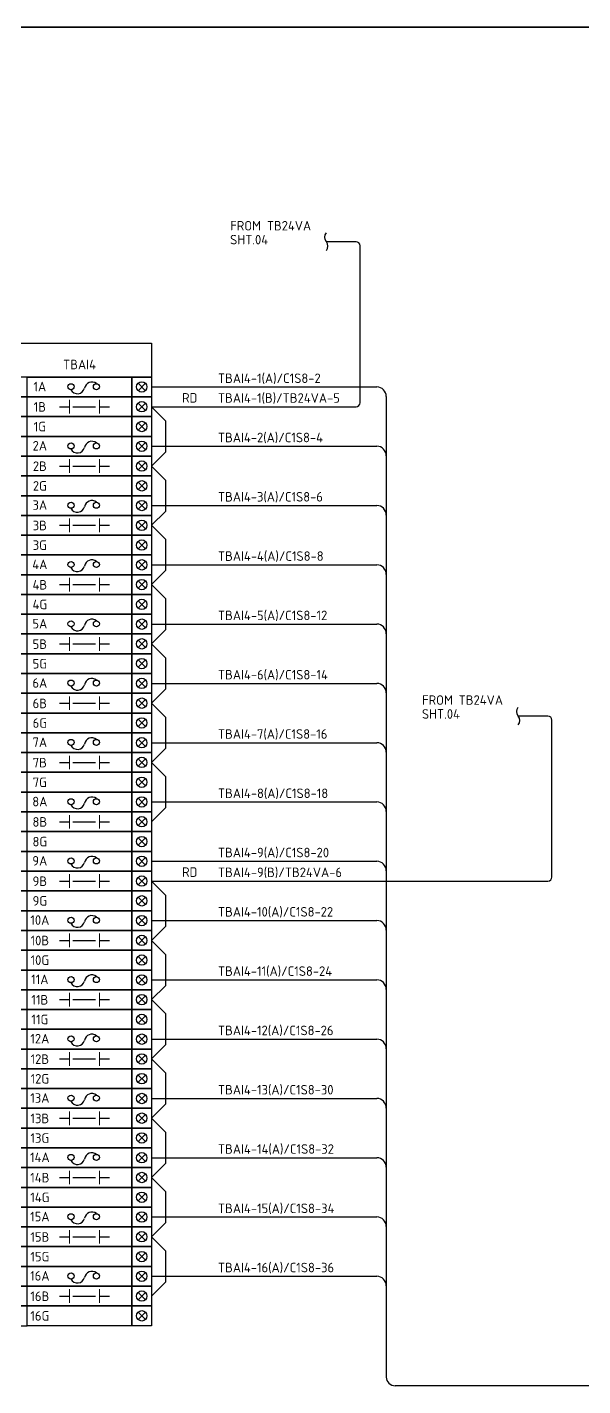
# Model space of a CAD drawing. Header units: inches. Extents: x 579627 to 667544, y 458630 to 507164.
# Drawn here: x 629438 to 630137, y 498167 to 499876 of the extents above; entities that cross this region are included whole.
import ezdxf
from ezdxf.enums import TextEntityAlignment as Align

# ---------------------------------------------------------------- set-up
doc = ezdxf.new("R2010")
doc.units = ezdxf.units.IN
doc.header["$MEASUREMENT"] = 0
doc.layers.add('HELPPOINT', color=7, linetype='Continuous')
doc.layers.add('power', color=7, linetype='Continuous')
doc.styles.add('HTX11', font='O8111901')
doc.styles.add('ISO3098B', font='ISO3098B.shx')

# ---------------------------------------------------------------- blocks, each defined once
blk = doc.blocks.new('TPA')
at = {"layer": 'HELPPOINT', "color": 4, "lineweight": 35}
blk.add_line((562706.8, 505019.3), (567131, 505019.3), dxfattribs=at)
blk.add_line((562706.8, 505019.3), (567131, 505019.3), dxfattribs=at)
at = {"style": 'HTX11'}
for tag, p in [('A', (566704.3, 502037.1)), ('B', (567038.2, 501963.3))]:
    blk.add_attdef(tag, text='', height=16.8, dxfattribs=at).set_placement(p, align=Align.MIDDLE_CENTER)

msp = doc.modelspace()

# ---------------------------------------------------------------- linework, layer by layer
at = {"color": 1}
for p, q in [((629851.7, 499606.5), (629814.4, 499606.5)), ((629856.7, 499403.9), (629856.7, 499601.5)), ((629577.6, 499428.4), (629586.9, 499419.1)), ((629586.9, 499428.4), (629577.6, 499419.1)), ((629594.7, 499398.9), (629851.7, 499398.9)), ((629594.7, 499398.9), (629612.2, 499381.3)), ((629612.2, 499381.3), (629612.2, 499341.9)), ((629577.6, 499353.8), (629586.9, 499344.5)), ((629586.9, 499353.8), (629577.6, 499344.5)), ((629594.7, 499324.3), (629612.2, 499341.9)), ((629594.7, 499324.3), (629612.2, 499306.7)), ((629612.2, 499306.7), (629612.2, 499267.3)), ((629577.6, 499279.2), (629586.9, 499270)), ((629586.9, 499279.2), (629577.6, 499270)), ((629594.7, 499249.7), (629612.2, 499267.3)), ((629594.7, 499249.7), (629612.2, 499232.1)), ((629612.2, 499232.1), (629612.2, 499192.7)), ((629577.6, 499204.6), (629586.9, 499195.4)), ((629586.9, 499204.6), (629577.6, 499195.4)), ((629594.7, 499175.1), (629612.2, 499192.7)), ((629594.7, 499175.1), (629612.2, 499157.6)), ((629612.2, 499157.6), (629612.2, 499118.1)), ((629577.6, 499130), (629586.9, 499120.8)), ((629586.9, 499130), (629577.6, 499120.8)), ((629594.7, 499100.6), (629612.2, 499118.1)), ((629594.7, 499100.6), (629612.2, 499083)), ((629612.2, 499083), (629612.2, 499043.5)), ((629577.6, 499055.5), (629586.9, 499046.2)), ((629586.9, 499055.5), (629577.6, 499046.2)), ((629594.7, 499026), (629612.2, 499043.5)), ((629594.7, 499026), (629612.2, 499008.4)), ((629612.2, 499008.4), (629612.2, 498969)), ((630092.9, 499009.8), (630055.6, 499009.8)), ((630097.9, 498807.2), (630097.9, 499004.8)), ((629577.6, 498980.9), (629586.9, 498971.6)), ((629586.9, 498980.9), (629577.6, 498971.6)), ((629594.7, 498951.4), (629612.2, 498969)), ((629594.7, 498951.4), (629612.2, 498933.8)), ((629612.2, 498933.8), (629612.2, 498894.4)), ((629577.6, 498906.3), (629586.9, 498897)), ((629586.9, 498906.3), (629577.6, 498897)), ((629594.7, 498876.8), (629612.2, 498894.4)), ((629577.6, 498831.7), (629586.9, 498822.4)), ((629586.9, 498831.7), (629577.6, 498822.4)), ((629594.7, 498802.2), (629612.2, 498784.6)), ((629594.7, 498802.2), (630092.9, 498802.2)), ((629612.2, 498784.6), (629612.2, 498745.2)), ((629577.6, 498757.1), (629586.9, 498747.9)), ((629586.9, 498757.1), (629577.6, 498747.9)), ((629594.7, 498727.6), (629612.2, 498745.2)), ((629594.7, 498727.6), (629612.2, 498710)), ((629612.2, 498710), (629612.2, 498670.6)), ((629577.6, 498682.5), (629586.9, 498673.3)), ((629586.9, 498682.5), (629577.6, 498673.3)), ((629594.7, 498653), (629612.2, 498670.6)), ((629594.7, 498653), (629612.2, 498635.5)), ((629612.2, 498635.5), (629612.2, 498596)), ((629577.6, 498607.9), (629586.9, 498598.7)), ((629586.9, 498607.9), (629577.6, 498598.7)), ((629594.7, 498578.5), (629612.2, 498596)), ((629594.7, 498578.5), (629612.2, 498560.9)), ((629612.2, 498560.9), (629612.2, 498521.5)), ((629577.6, 498533.4), (629586.9, 498524.1)), ((629586.9, 498533.4), (629577.6, 498524.1)), ((629594.7, 498503.9), (629612.2, 498521.5)), ((629594.7, 498503.9), (629612.2, 498486.3)), ((629612.2, 498486.3), (629612.2, 498446.9)), ((629577.6, 498458.8), (629586.9, 498449.5)), ((629586.9, 498458.8), (629577.6, 498449.5)), ((629594.7, 498429.3), (629612.2, 498446.9)), ((629594.7, 498429.3), (629612.2, 498411.7)), ((629612.2, 498411.7), (629612.2, 498372.3)), ((629577.6, 498384.2), (629586.9, 498374.9)), ((629586.9, 498384.2), (629577.6, 498374.9)), ((629594.7, 498354.7), (629612.2, 498372.3)), ((629594.7, 498354.7), (629612.2, 498337.1)), ((629612.2, 498337.1), (629612.2, 498297.7)), ((629577.6, 498309.6), (629586.9, 498300.4)), ((629586.9, 498309.6), (629577.6, 498300.4)), ((629594.7, 498280.1), (629612.2, 498297.7))]:
    msp.add_line(p, q, dxfattribs=at)
at = {"color": 4}
for p, q in [((629594.7, 499423.8), (629877.7, 499423.8)), ((629889.7, 499411.8), (629889.7, 498178.3)), ((629594.7, 499349.2), (629877.7, 499349.2)), ((629594.7, 499274.6), (629877.7, 499274.6)), ((629594.7, 499200), (629877.7, 499200)), ((629594.7, 499125.4), (629877.7, 499125.4)), ((629594.7, 499050.8), (629877.7, 499050.8)), ((629594.7, 498976.2), (629877.7, 498976.2)), ((629594.7, 498901.7), (629877.7, 498901.7)), ((629594.7, 498827.1), (629877.7, 498827.1)), ((629594.7, 498752.5), (629877.7, 498752.5)), ((629594.7, 498677.9), (629877.7, 498677.9)), ((629594.7, 498603.3), (629877.7, 498603.3)), ((629594.7, 498528.7), (629877.7, 498528.7)), ((629594.7, 498454.1), (629877.7, 498454.1)), ((629594.7, 498379.6), (629877.7, 498379.6)), ((629594.7, 498305), (629877.7, 498305)), ((631049.2, 498167.2), (629900.8, 498167.2))]:
    msp.add_line(p, q, dxfattribs=at)
at = {"color": 0, "lineweight": 9}
for p, q in [((629491.5, 499390.4), (629491.5, 499407.4)), ((629529, 499390.4), (629529, 499407.4)), ((629491.5, 499315.8), (629491.5, 499332.8)), ((629529, 499315.8), (629529, 499332.8)), ((629491.5, 499241.2), (629491.5, 499258.3)), ((629529, 499241.2), (629529, 499258.3)), ((629491.5, 499166.6), (629491.5, 499183.7)), ((629529, 499166.6), (629529, 499183.7)), ((629491.5, 499092), (629491.5, 499109.1)), ((629529, 499092), (629529, 499109.1)), ((629491.5, 499017.4), (629491.5, 499034.5)), ((629529, 499017.4), (629529, 499034.5)), ((629491.5, 498942.8), (629491.5, 498959.9)), ((629529, 498942.8), (629529, 498959.9)), ((629491.5, 498868.3), (629491.5, 498885.3)), ((629529, 498868.3), (629529, 498885.3)), ((629491.5, 498793.7), (629491.5, 498810.7)), ((629529, 498793.7), (629529, 498810.7)), ((629491.5, 498719.1), (629491.5, 498736.2)), ((629529, 498719.1), (629529, 498736.2)), ((629491.5, 498644.5), (629491.5, 498661.6)), ((629529, 498644.5), (629529, 498661.6)), ((629491.5, 498569.9), (629491.5, 498587)), ((629529, 498569.9), (629529, 498587)), ((629491.5, 498495.3), (629491.5, 498512.4)), ((629529, 498495.3), (629529, 498512.4)), ((629491.5, 498420.8), (629491.5, 498437.8)), ((629529, 498420.8), (629529, 498437.8)), ((629491.5, 498346.2), (629491.5, 498363.2)), ((629529, 498346.2), (629529, 498363.2)), ((629491.5, 498271.6), (629491.5, 498288.6)), ((629529, 498271.6), (629529, 498288.6))]:
    msp.add_line(p, q, dxfattribs=at)
at = {"color": 0}
for p, q in [((629577.6, 499403.5), (629586.9, 499394.3)), ((629586.9, 499403.5), (629577.6, 499394.3)), ((629479, 499398.9), (629491.5, 499398.9)), ((629495.4, 499398.9), (629524, 499398.9)), ((629529, 499398.9), (629541.6, 499398.9)), ((629479, 499324.3), (629491.5, 499324.3)), ((629495.4, 499324.3), (629524, 499324.3)), ((629529, 499324.3), (629541.6, 499324.3)), ((629577.6, 499328.9), (629586.9, 499319.7)), ((629586.9, 499328.9), (629577.6, 499319.7)), ((629479, 499249.7), (629491.5, 499249.7)), ((629495.4, 499249.7), (629524, 499249.7)), ((629529, 499249.7), (629541.6, 499249.7)), ((629577.6, 499254.3), (629586.9, 499245.1)), ((629586.9, 499254.3), (629577.6, 499245.1)), ((629577.6, 499179.8), (629586.9, 499170.5)), ((629586.9, 499179.8), (629577.6, 499170.5)), ((629479, 499175.1), (629491.5, 499175.1)), ((629495.4, 499175.1), (629524, 499175.1)), ((629529, 499175.1), (629541.6, 499175.1)), ((629479, 499100.6), (629491.5, 499100.6)), ((629495.4, 499100.6), (629524, 499100.6)), ((629529, 499100.6), (629541.6, 499100.6)), ((629577.6, 499105.2), (629586.9, 499095.9)), ((629586.9, 499105.2), (629577.6, 499095.9)), ((629479, 499026), (629491.5, 499026)), ((629495.4, 499026), (629524, 499026)), ((629529, 499026), (629541.6, 499026)), ((629577.6, 499030.6), (629586.9, 499021.3)), ((629586.9, 499030.6), (629577.6, 499021.3)), ((629479, 498951.4), (629491.5, 498951.4)), ((629495.4, 498951.4), (629524, 498951.4)), ((629529, 498951.4), (629541.6, 498951.4)), ((629577.6, 498956), (629586.9, 498946.8)), ((629586.9, 498956), (629577.6, 498946.8)), ((629479, 498876.8), (629491.5, 498876.8)), ((629495.4, 498876.8), (629524, 498876.8)), ((629529, 498876.8), (629541.6, 498876.8)), ((629577.6, 498881.4), (629586.9, 498872.2)), ((629586.9, 498881.4), (629577.6, 498872.2)), ((629577.6, 498806.8), (629586.9, 498797.6)), ((629586.9, 498806.8), (629577.6, 498797.6)), ((629479, 498802.2), (629491.5, 498802.2)), ((629495.4, 498802.2), (629524, 498802.2)), ((629529, 498802.2), (629541.6, 498802.2)), ((629479, 498727.6), (629491.5, 498727.6)), ((629495.4, 498727.6), (629524, 498727.6)), ((629529, 498727.6), (629541.6, 498727.6)), ((629577.6, 498732.3), (629586.9, 498723)), ((629586.9, 498732.3), (629577.6, 498723)), ((629479, 498653), (629491.5, 498653)), ((629495.4, 498653), (629524, 498653)), ((629529, 498653), (629541.6, 498653)), ((629577.6, 498657.7), (629586.9, 498648.4)), ((629586.9, 498657.7), (629577.6, 498648.4)), ((629577.6, 498583.1), (629586.9, 498573.8)), ((629586.9, 498583.1), (629577.6, 498573.8)), ((629479, 498578.5), (629491.5, 498578.5)), ((629495.4, 498578.5), (629524, 498578.5)), ((629529, 498578.5), (629541.6, 498578.5)), ((629479, 498503.9), (629491.5, 498503.9)), ((629495.4, 498503.9), (629524, 498503.9)), ((629529, 498503.9), (629541.6, 498503.9)), ((629577.6, 498508.5), (629586.9, 498499.2)), ((629586.9, 498508.5), (629577.6, 498499.2)), ((629479, 498429.3), (629491.5, 498429.3)), ((629495.4, 498429.3), (629524, 498429.3)), ((629529, 498429.3), (629541.6, 498429.3)), ((629577.6, 498433.9), (629586.9, 498424.7)), ((629586.9, 498433.9), (629577.6, 498424.7)), ((629577.6, 498359.3), (629586.9, 498350.1)), ((629586.9, 498359.3), (629577.6, 498350.1)), ((629479, 498354.7), (629491.5, 498354.7)), ((629495.4, 498354.7), (629524, 498354.7)), ((629529, 498354.7), (629541.6, 498354.7)), ((629479, 498280.1), (629491.5, 498280.1)), ((629495.4, 498280.1), (629524, 498280.1)), ((629529, 498280.1), (629541.6, 498280.1)), ((629577.6, 498284.7), (629586.9, 498275.5)), ((629586.9, 498284.7), (629577.6, 498275.5))]:
    msp.add_line(p, q, dxfattribs=at)
at = {"color": 3}
for p, q in [((629577.6, 499378.7), (629586.9, 499369.4)), ((629586.9, 499378.7), (629577.6, 499369.4)), ((629577.6, 499304.1), (629586.9, 499294.8)), ((629586.9, 499304.1), (629577.6, 499294.8)), ((629577.6, 499229.5), (629586.9, 499220.2)), ((629586.9, 499229.5), (629577.6, 499220.2)), ((629577.6, 499154.9), (629586.9, 499145.7)), ((629586.9, 499154.9), (629577.6, 499145.7)), ((629577.6, 499080.3), (629586.9, 499071.1)), ((629586.9, 499080.3), (629577.6, 499071.1)), ((629577.6, 499005.7), (629586.9, 498996.5)), ((629586.9, 499005.7), (629577.6, 498996.5)), ((629577.6, 498931.1), (629586.9, 498921.9)), ((629586.9, 498931.1), (629577.6, 498921.9)), ((629577.6, 498856.6), (629586.9, 498847.3)), ((629586.9, 498856.6), (629577.6, 498847.3)), ((629577.6, 498782), (629586.9, 498772.7)), ((629586.9, 498782), (629577.6, 498772.7)), ((629577.6, 498707.4), (629586.9, 498698.1)), ((629586.9, 498707.4), (629577.6, 498698.1)), ((629577.6, 498632.8), (629586.9, 498623.6)), ((629586.9, 498632.8), (629577.6, 498623.6)), ((629577.6, 498558.2), (629586.9, 498549)), ((629586.9, 498558.2), (629577.6, 498549)), ((629577.6, 498483.6), (629586.9, 498474.4)), ((629586.9, 498483.6), (629577.6, 498474.4)), ((629577.6, 498409), (629586.9, 498399.8)), ((629586.9, 498409), (629577.6, 498399.8)), ((629577.6, 498334.5), (629586.9, 498325.2)), ((629586.9, 498334.5), (629577.6, 498325.2)), ((629577.6, 498259.9), (629586.9, 498250.6)), ((629586.9, 498259.9), (629577.6, 498250.6))]:
    msp.add_line(p, q, dxfattribs=at)
at = {"color": 1}
for points in [[(629814.4, 499595.4, 0.351), (629814.4, 499606.5, -0.351), (629814.4, 499617.6, 2.081666)], [(630055.6, 498998.7, 0.351), (630055.6, 499009.8, -0.351), (630055.6, 499020.9, 2.081666)]]:
    msp.add_lwpolyline(points, format="xyb", dxfattribs=at)
at = {"color": 4}
msp.add_lwpolyline([(629413.3, 499478.7), (629594.7, 499478.7), (629594.7, 499436.2), (629413.3, 499436.2)], close=True, dxfattribs=at)
at = {"color": 0, "const_width": 0.3}
for points in [[(629413.3, 499436.2), (629594.7, 499436.2), (629594.7, 499361.6), (629413.3, 499361.6), (629413.3, 499436.2)], [(629413.3, 499361.6), (629594.7, 499361.6), (629594.7, 499287), (629413.3, 499287), (629413.3, 499361.6)], [(629413.3, 499287), (629594.7, 499287), (629594.7, 499212.4), (629413.3, 499212.4), (629413.3, 499287)], [(629413.3, 499212.4), (629594.7, 499212.4), (629594.7, 499137.8), (629413.3, 499137.8), (629413.3, 499212.4)], [(629413.3, 499137.8), (629594.7, 499137.8), (629594.7, 499063.3), (629413.3, 499063.3), (629413.3, 499137.8)], [(629413.3, 499063.3), (629594.7, 499063.3), (629594.7, 498988.7), (629413.3, 498988.7), (629413.3, 499063.3)], [(629413.3, 498988.7), (629594.7, 498988.7), (629594.7, 498914.1), (629413.3, 498914.1), (629413.3, 498988.7)], [(629413.3, 498914.1), (629594.7, 498914.1), (629594.7, 498839.5), (629413.3, 498839.5), (629413.3, 498914.1)], [(629413.3, 498839.5), (629594.7, 498839.5), (629594.7, 498764.9), (629413.3, 498764.9), (629413.3, 498839.5)], [(629413.3, 498764.9), (629594.7, 498764.9), (629594.7, 498690.3), (629413.3, 498690.3), (629413.3, 498764.9)], [(629413.3, 498690.3), (629594.7, 498690.3), (629594.7, 498615.7), (629413.3, 498615.7), (629413.3, 498690.3)], [(629413.3, 498615.7), (629594.7, 498615.7), (629594.7, 498541.2), (629413.3, 498541.2), (629413.3, 498615.7)], [(629413.3, 498541.2), (629594.7, 498541.2), (629594.7, 498466.6), (629413.3, 498466.6), (629413.3, 498541.2)], [(629413.3, 498466.6), (629594.7, 498466.6), (629594.7, 498392), (629413.3, 498392), (629413.3, 498466.6)], [(629413.3, 498392), (629594.7, 498392), (629594.7, 498317.4), (629413.3, 498317.4), (629413.3, 498392)], [(629413.3, 498317.4), (629594.7, 498317.4), (629594.7, 498242.8), (629413.3, 498242.8), (629413.3, 498317.4)]]:
    msp.add_lwpolyline(points, dxfattribs=at)
at = {"color": 1}
for points in [[(629438.2, 499436.2), (629413.3, 499436.2), (629413.3, 499411.3), (629438.2, 499411.3)], [(629438.2, 499436.2), (629569.8, 499436.2), (629569.8, 499411.3), (629438.2, 499411.3)], [(629569.8, 499436.2), (629594.7, 499436.2), (629594.7, 499411.3), (629569.8, 499411.3)], [(629438.2, 499361.6), (629413.3, 499361.6), (629413.3, 499336.7), (629438.2, 499336.7)], [(629438.2, 499361.6), (629569.8, 499361.6), (629569.8, 499336.7), (629438.2, 499336.7)], [(629569.8, 499361.6), (629594.7, 499361.6), (629594.7, 499336.7), (629569.8, 499336.7)], [(629438.2, 499287), (629413.3, 499287), (629413.3, 499262.2), (629438.2, 499262.2)], [(629438.2, 499287), (629569.8, 499287), (629569.8, 499262.2), (629438.2, 499262.2)], [(629569.8, 499287), (629594.7, 499287), (629594.7, 499262.2), (629569.8, 499262.2)], [(629438.2, 499212.4), (629413.3, 499212.4), (629413.3, 499187.6), (629438.2, 499187.6)], [(629438.2, 499212.4), (629569.8, 499212.4), (629569.8, 499187.6), (629438.2, 499187.6)], [(629569.8, 499212.4), (629594.7, 499212.4), (629594.7, 499187.6), (629569.8, 499187.6)], [(629438.2, 499137.8), (629413.3, 499137.8), (629413.3, 499113), (629438.2, 499113)], [(629438.2, 499137.8), (629569.8, 499137.8), (629569.8, 499113), (629438.2, 499113)], [(629569.8, 499137.8), (629594.7, 499137.8), (629594.7, 499113), (629569.8, 499113)], [(629438.2, 499063.3), (629413.3, 499063.3), (629413.3, 499038.4), (629438.2, 499038.4)], [(629438.2, 499063.3), (629569.8, 499063.3), (629569.8, 499038.4), (629438.2, 499038.4)], [(629569.8, 499063.3), (629594.7, 499063.3), (629594.7, 499038.4), (629569.8, 499038.4)], [(629438.2, 498988.7), (629413.3, 498988.7), (629413.3, 498963.8), (629438.2, 498963.8)], [(629438.2, 498988.7), (629569.8, 498988.7), (629569.8, 498963.8), (629438.2, 498963.8)], [(629569.8, 498988.7), (629594.7, 498988.7), (629594.7, 498963.8), (629569.8, 498963.8)], [(629438.2, 498914.1), (629413.3, 498914.1), (629413.3, 498889.2), (629438.2, 498889.2)], [(629438.2, 498914.1), (629569.8, 498914.1), (629569.8, 498889.2), (629438.2, 498889.2)], [(629569.8, 498914.1), (629594.7, 498914.1), (629594.7, 498889.2), (629569.8, 498889.2)], [(629438.2, 498839.5), (629413.3, 498839.5), (629413.3, 498814.6), (629438.2, 498814.6)], [(629438.2, 498839.5), (629569.8, 498839.5), (629569.8, 498814.6), (629438.2, 498814.6)], [(629569.8, 498839.5), (629594.7, 498839.5), (629594.7, 498814.6), (629569.8, 498814.6)], [(629438.2, 498764.9), (629413.3, 498764.9), (629413.3, 498740.1), (629438.2, 498740.1)], [(629438.2, 498764.9), (629569.8, 498764.9), (629569.8, 498740.1), (629438.2, 498740.1)], [(629569.8, 498764.9), (629594.7, 498764.9), (629594.7, 498740.1), (629569.8, 498740.1)], [(629438.2, 498690.3), (629413.3, 498690.3), (629413.3, 498665.5), (629438.2, 498665.5)], [(629438.2, 498690.3), (629569.8, 498690.3), (629569.8, 498665.5), (629438.2, 498665.5)], [(629569.8, 498690.3), (629594.7, 498690.3), (629594.7, 498665.5), (629569.8, 498665.5)], [(629438.2, 498615.7), (629413.3, 498615.7), (629413.3, 498590.9), (629438.2, 498590.9)], [(629438.2, 498615.7), (629569.8, 498615.7), (629569.8, 498590.9), (629438.2, 498590.9)], [(629569.8, 498615.7), (629594.7, 498615.7), (629594.7, 498590.9), (629569.8, 498590.9)], [(629438.2, 498541.2), (629413.3, 498541.2), (629413.3, 498516.3), (629438.2, 498516.3)], [(629438.2, 498541.2), (629569.8, 498541.2), (629569.8, 498516.3), (629438.2, 498516.3)], [(629569.8, 498541.2), (629594.7, 498541.2), (629594.7, 498516.3), (629569.8, 498516.3)], [(629438.2, 498466.6), (629413.3, 498466.6), (629413.3, 498441.7), (629438.2, 498441.7)], [(629438.2, 498466.6), (629569.8, 498466.6), (629569.8, 498441.7), (629438.2, 498441.7)], [(629569.8, 498466.6), (629594.7, 498466.6), (629594.7, 498441.7), (629569.8, 498441.7)], [(629438.2, 498392), (629413.3, 498392), (629413.3, 498367.1), (629438.2, 498367.1)], [(629438.2, 498392), (629569.8, 498392), (629569.8, 498367.1), (629438.2, 498367.1)], [(629569.8, 498392), (629594.7, 498392), (629594.7, 498367.1), (629569.8, 498367.1)], [(629438.2, 498317.4), (629413.3, 498317.4), (629413.3, 498292.5), (629438.2, 498292.5)], [(629438.2, 498317.4), (629569.8, 498317.4), (629569.8, 498292.5), (629438.2, 498292.5)], [(629569.8, 498317.4), (629594.7, 498317.4), (629594.7, 498292.5), (629569.8, 498292.5)]]:
    msp.add_lwpolyline(points, close=True, dxfattribs=at)
at = {"color": 0}
for points in [[(629438.2, 499411.3), (629413.3, 499411.3), (629413.3, 499386.5), (629438.2, 499386.5)], [(629438.2, 499411.3), (629569.8, 499411.3), (629569.8, 499386.5), (629438.2, 499386.5)], [(629569.8, 499411.3), (629594.7, 499411.3), (629594.7, 499386.5), (629569.8, 499386.5)], [(629438.2, 499336.7), (629413.3, 499336.7), (629413.3, 499311.9), (629438.2, 499311.9)], [(629438.2, 499336.7), (629569.8, 499336.7), (629569.8, 499311.9), (629438.2, 499311.9)], [(629569.8, 499336.7), (629594.7, 499336.7), (629594.7, 499311.9), (629569.8, 499311.9)], [(629438.2, 499262.2), (629413.3, 499262.2), (629413.3, 499237.3), (629438.2, 499237.3)], [(629438.2, 499262.2), (629569.8, 499262.2), (629569.8, 499237.3), (629438.2, 499237.3)], [(629569.8, 499262.2), (629594.7, 499262.2), (629594.7, 499237.3), (629569.8, 499237.3)], [(629438.2, 499187.6), (629413.3, 499187.6), (629413.3, 499162.7), (629438.2, 499162.7)], [(629438.2, 499187.6), (629569.8, 499187.6), (629569.8, 499162.7), (629438.2, 499162.7)], [(629569.8, 499187.6), (629594.7, 499187.6), (629594.7, 499162.7), (629569.8, 499162.7)], [(629438.2, 499113), (629413.3, 499113), (629413.3, 499088.1), (629438.2, 499088.1)], [(629438.2, 499113), (629569.8, 499113), (629569.8, 499088.1), (629438.2, 499088.1)], [(629569.8, 499113), (629594.7, 499113), (629594.7, 499088.1), (629569.8, 499088.1)], [(629438.2, 499038.4), (629413.3, 499038.4), (629413.3, 499013.5), (629438.2, 499013.5)], [(629438.2, 499038.4), (629569.8, 499038.4), (629569.8, 499013.5), (629438.2, 499013.5)], [(629569.8, 499038.4), (629594.7, 499038.4), (629594.7, 499013.5), (629569.8, 499013.5)], [(629438.2, 498963.8), (629413.3, 498963.8), (629413.3, 498939), (629438.2, 498939)], [(629438.2, 498963.8), (629569.8, 498963.8), (629569.8, 498939), (629438.2, 498939)], [(629569.8, 498963.8), (629594.7, 498963.8), (629594.7, 498939), (629569.8, 498939)], [(629438.2, 498889.2), (629413.3, 498889.2), (629413.3, 498864.4), (629438.2, 498864.4)], [(629438.2, 498889.2), (629569.8, 498889.2), (629569.8, 498864.4), (629438.2, 498864.4)], [(629569.8, 498889.2), (629594.7, 498889.2), (629594.7, 498864.4), (629569.8, 498864.4)], [(629438.2, 498814.6), (629413.3, 498814.6), (629413.3, 498789.8), (629438.2, 498789.8)], [(629438.2, 498814.6), (629569.8, 498814.6), (629569.8, 498789.8), (629438.2, 498789.8)], [(629569.8, 498814.6), (629594.7, 498814.6), (629594.7, 498789.8), (629569.8, 498789.8)], [(629438.2, 498740.1), (629413.3, 498740.1), (629413.3, 498715.2), (629438.2, 498715.2)], [(629438.2, 498740.1), (629569.8, 498740.1), (629569.8, 498715.2), (629438.2, 498715.2)], [(629569.8, 498740.1), (629594.7, 498740.1), (629594.7, 498715.2), (629569.8, 498715.2)], [(629438.2, 498665.5), (629413.3, 498665.5), (629413.3, 498640.6), (629438.2, 498640.6)], [(629438.2, 498665.5), (629569.8, 498665.5), (629569.8, 498640.6), (629438.2, 498640.6)], [(629569.8, 498665.5), (629594.7, 498665.5), (629594.7, 498640.6), (629569.8, 498640.6)], [(629438.2, 498590.9), (629413.3, 498590.9), (629413.3, 498566), (629438.2, 498566)], [(629438.2, 498590.9), (629569.8, 498590.9), (629569.8, 498566), (629438.2, 498566)], [(629569.8, 498590.9), (629594.7, 498590.9), (629594.7, 498566), (629569.8, 498566)], [(629438.2, 498516.3), (629413.3, 498516.3), (629413.3, 498491.4), (629438.2, 498491.4)], [(629438.2, 498516.3), (629569.8, 498516.3), (629569.8, 498491.4), (629438.2, 498491.4)], [(629569.8, 498516.3), (629594.7, 498516.3), (629594.7, 498491.4), (629569.8, 498491.4)], [(629438.2, 498441.7), (629413.3, 498441.7), (629413.3, 498416.9), (629438.2, 498416.9)], [(629438.2, 498441.7), (629569.8, 498441.7), (629569.8, 498416.9), (629438.2, 498416.9)], [(629569.8, 498441.7), (629594.7, 498441.7), (629594.7, 498416.9), (629569.8, 498416.9)], [(629438.2, 498367.1), (629413.3, 498367.1), (629413.3, 498342.3), (629438.2, 498342.3)], [(629438.2, 498367.1), (629569.8, 498367.1), (629569.8, 498342.3), (629438.2, 498342.3)], [(629569.8, 498367.1), (629594.7, 498367.1), (629594.7, 498342.3), (629569.8, 498342.3)], [(629438.2, 498292.5), (629413.3, 498292.5), (629413.3, 498267.7), (629438.2, 498267.7)], [(629438.2, 498292.5), (629569.8, 498292.5), (629569.8, 498267.7), (629438.2, 498267.7)], [(629569.8, 498292.5), (629594.7, 498292.5), (629594.7, 498267.7), (629569.8, 498267.7)]]:
    msp.add_lwpolyline(points, close=True, dxfattribs=at)
at = {"color": 3}
for points in [[(629438.2, 499386.5), (629413.3, 499386.5), (629413.3, 499361.6), (629438.2, 499361.6)], [(629438.2, 499386.5), (629569.8, 499386.5), (629569.8, 499361.6), (629438.2, 499361.6)], [(629569.8, 499386.5), (629594.7, 499386.5), (629594.7, 499361.6), (629569.8, 499361.6)], [(629438.2, 499311.9), (629413.3, 499311.9), (629413.3, 499287), (629438.2, 499287)], [(629438.2, 499311.9), (629569.8, 499311.9), (629569.8, 499287), (629438.2, 499287)], [(629569.8, 499311.9), (629594.7, 499311.9), (629594.7, 499287), (629569.8, 499287)], [(629438.2, 499237.3), (629413.3, 499237.3), (629413.3, 499212.4), (629438.2, 499212.4)], [(629438.2, 499237.3), (629569.8, 499237.3), (629569.8, 499212.4), (629438.2, 499212.4)], [(629569.8, 499237.3), (629594.7, 499237.3), (629594.7, 499212.4), (629569.8, 499212.4)], [(629438.2, 499162.7), (629413.3, 499162.7), (629413.3, 499137.8), (629438.2, 499137.8)], [(629438.2, 499162.7), (629569.8, 499162.7), (629569.8, 499137.8), (629438.2, 499137.8)], [(629569.8, 499162.7), (629594.7, 499162.7), (629594.7, 499137.8), (629569.8, 499137.8)], [(629438.2, 499088.1), (629413.3, 499088.1), (629413.3, 499063.3), (629438.2, 499063.3)], [(629438.2, 499088.1), (629569.8, 499088.1), (629569.8, 499063.3), (629438.2, 499063.3)], [(629569.8, 499088.1), (629594.7, 499088.1), (629594.7, 499063.3), (629569.8, 499063.3)], [(629438.2, 499013.5), (629413.3, 499013.5), (629413.3, 498988.7), (629438.2, 498988.7)], [(629438.2, 499013.5), (629569.8, 499013.5), (629569.8, 498988.7), (629438.2, 498988.7)], [(629569.8, 499013.5), (629594.7, 499013.5), (629594.7, 498988.7), (629569.8, 498988.7)], [(629438.2, 498939), (629413.3, 498939), (629413.3, 498914.1), (629438.2, 498914.1)], [(629438.2, 498939), (629569.8, 498939), (629569.8, 498914.1), (629438.2, 498914.1)], [(629569.8, 498939), (629594.7, 498939), (629594.7, 498914.1), (629569.8, 498914.1)], [(629438.2, 498864.4), (629413.3, 498864.4), (629413.3, 498839.5), (629438.2, 498839.5)], [(629438.2, 498864.4), (629569.8, 498864.4), (629569.8, 498839.5), (629438.2, 498839.5)], [(629569.8, 498864.4), (629594.7, 498864.4), (629594.7, 498839.5), (629569.8, 498839.5)], [(629438.2, 498789.8), (629413.3, 498789.8), (629413.3, 498764.9), (629438.2, 498764.9)], [(629438.2, 498789.8), (629569.8, 498789.8), (629569.8, 498764.9), (629438.2, 498764.9)], [(629569.8, 498789.8), (629594.7, 498789.8), (629594.7, 498764.9), (629569.8, 498764.9)], [(629438.2, 498715.2), (629413.3, 498715.2), (629413.3, 498690.3), (629438.2, 498690.3)], [(629438.2, 498715.2), (629569.8, 498715.2), (629569.8, 498690.3), (629438.2, 498690.3)], [(629569.8, 498715.2), (629594.7, 498715.2), (629594.7, 498690.3), (629569.8, 498690.3)], [(629438.2, 498640.6), (629413.3, 498640.6), (629413.3, 498615.7), (629438.2, 498615.7)], [(629438.2, 498640.6), (629569.8, 498640.6), (629569.8, 498615.7), (629438.2, 498615.7)], [(629569.8, 498640.6), (629594.7, 498640.6), (629594.7, 498615.7), (629569.8, 498615.7)], [(629438.2, 498566), (629413.3, 498566), (629413.3, 498541.2), (629438.2, 498541.2)], [(629438.2, 498566), (629569.8, 498566), (629569.8, 498541.2), (629438.2, 498541.2)], [(629569.8, 498566), (629594.7, 498566), (629594.7, 498541.2), (629569.8, 498541.2)], [(629438.2, 498491.4), (629413.3, 498491.4), (629413.3, 498466.6), (629438.2, 498466.6)], [(629438.2, 498491.4), (629569.8, 498491.4), (629569.8, 498466.6), (629438.2, 498466.6)], [(629569.8, 498491.4), (629594.7, 498491.4), (629594.7, 498466.6), (629569.8, 498466.6)], [(629438.2, 498416.9), (629413.3, 498416.9), (629413.3, 498392), (629438.2, 498392)], [(629438.2, 498416.9), (629569.8, 498416.9), (629569.8, 498392), (629438.2, 498392)], [(629569.8, 498416.9), (629594.7, 498416.9), (629594.7, 498392), (629569.8, 498392)], [(629438.2, 498342.3), (629413.3, 498342.3), (629413.3, 498317.4), (629438.2, 498317.4)], [(629438.2, 498342.3), (629569.8, 498342.3), (629569.8, 498317.4), (629438.2, 498317.4)], [(629569.8, 498342.3), (629594.7, 498342.3), (629594.7, 498317.4), (629569.8, 498317.4)], [(629438.2, 498267.7), (629413.3, 498267.7), (629413.3, 498242.8), (629438.2, 498242.8)], [(629438.2, 498267.7), (629569.8, 498267.7), (629569.8, 498242.8), (629438.2, 498242.8)], [(629569.8, 498267.7), (629594.7, 498267.7), (629594.7, 498242.8), (629569.8, 498242.8)]]:
    msp.add_lwpolyline(points, close=True, dxfattribs=at)
at = {"color": 1}
for centre in [(629582.2, 499423.8), (629582.2, 499349.2), (629582.2, 499274.6), (629582.2, 499200), (629582.2, 499125.4), (629582.2, 499050.8), (629582.2, 498976.2), (629582.2, 498901.7), (629582.2, 498827.1), (629582.2, 498752.5), (629582.2, 498677.9), (629582.2, 498603.3), (629582.2, 498528.7), (629582.2, 498454.1), (629582.2, 498379.6), (629582.2, 498305)]:
    msp.add_circle(centre, 6.54, dxfattribs=at)
at = {"color": 0}
for centre in [(629582.2, 499398.9), (629582.2, 499324.3), (629582.2, 499249.7), (629582.2, 499175.1), (629582.2, 499100.6), (629582.2, 499026), (629582.2, 498951.4), (629582.2, 498876.8), (629582.2, 498802.2), (629582.2, 498727.6), (629582.2, 498653), (629582.2, 498578.5), (629582.2, 498503.9), (629582.2, 498429.3), (629582.2, 498354.7), (629582.2, 498280.1)]:
    msp.add_circle(centre, 6.54, dxfattribs=at)
at = {"color": 3}
for centre in [(629582.2, 499374), (629582.2, 499299.4), (629582.2, 499224.9), (629582.2, 499150.3), (629582.2, 499075.7), (629582.2, 499001.1), (629582.2, 498926.5), (629582.2, 498851.9), (629582.2, 498777.3), (629582.2, 498702.8), (629582.2, 498628.2), (629582.2, 498553.6), (629582.2, 498479), (629582.2, 498404.4), (629582.2, 498329.8), (629582.2, 498255.3)]:
    msp.add_circle(centre, 6.54, dxfattribs=at)
at = {"color": 1}
for centre, start, end in [((629851.7, 499601.5), 0, 90), ((629851.7, 499403.9), 270, 0), ((630092.9, 499004.8), 0, 90), ((630092.9, 498807.2), 270, 0)]:
    msp.add_arc(centre, 5, start, end, dxfattribs=at)
at = {"color": 4}
for centre, radius, start, end in [((629877.7, 499411.8), 12, 0, 90), ((629877.7, 499337.2), 12, 0, 90), ((629877.7, 499262.6), 12, 0, 90), ((629877.7, 499188), 12, 0, 90), ((629877.7, 499113.4), 12, 0, 90), ((629877.7, 499038.8), 12, 0, 90), ((629877.7, 498964.2), 12, 0, 90), ((629877.7, 498889.7), 12, 0, 90), ((629877.7, 498815.1), 12, 0, 90), ((629877.7, 498740.5), 12, 0, 90), ((629877.7, 498665.9), 12, 0, 90), ((629877.7, 498591.3), 12, 0, 90), ((629877.7, 498516.7), 12, 0, 90), ((629877.7, 498442.1), 12, 0, 90), ((629877.7, 498367.6), 12, 0, 90), ((629877.7, 498293), 12, 0, 90), ((629900.8, 498178.3), 11.1, 180.0002, 270), ((629900.8, 498178.3), 11.1, 180, 270)]:
    msp.add_arc(centre, radius, start, end, dxfattribs=at)
at = {"layer": 'power', "color": 1}
for centre in [(629493.3, 499424.1), (629525.2, 499424.1), (629493.3, 499349.6), (629525.2, 499349.6), (629493.3, 499275), (629525.2, 499275), (629493.3, 499200.4), (629525.2, 499200.4), (629493.3, 499125.8), (629525.2, 499125.8), (629493.3, 499051.2), (629525.2, 499051.2), (629493.3, 498976.6), (629525.2, 498976.6), (629493.3, 498902), (629525.2, 498902), (629493.3, 498827.5), (629525.2, 498827.5), (629493.3, 498752.9), (629525.2, 498752.9), (629493.3, 498678.3), (629525.2, 498678.3), (629493.3, 498603.7), (629525.2, 498603.7), (629493.3, 498529.1), (629525.2, 498529.1), (629493.3, 498454.5), (629525.2, 498454.5), (629493.3, 498379.9), (629525.2, 498379.9), (629493.3, 498305.4), (629525.2, 498305.4)]:
    msp.add_circle(centre, 3.81, dxfattribs=at)
for centre, radius, start, end in [((629501.4, 499424.3), 9.07, 206.1634, 346.0383), ((629519.4, 499420.8), 9.24, 51.1309, 171.3254), ((629519.4, 499346.2), 9.24, 51.1309, 171.3254), ((629501.4, 499349.8), 9.07, 206.1634, 346.0383), ((629501.4, 499275.2), 9.07, 206.1634, 346.0383), ((629519.4, 499271.6), 9.24, 51.1309, 171.3254), ((629501.4, 499200.6), 9.07, 206.1634, 346.0383), ((629519.4, 499197), 9.24, 51.1309, 171.3254), ((629519.4, 499122.4), 9.24, 51.1309, 171.3254), ((629501.4, 499126), 9.07, 206.1634, 346.0383), ((629501.4, 499051.4), 9.07, 206.1634, 346.0383), ((629519.4, 499047.8), 9.24, 51.1309, 171.3254), ((629501.4, 498976.8), 9.07, 206.1634, 346.0383), ((629519.4, 498973.2), 9.24, 51.1309, 171.3254), ((629519.4, 498898.7), 9.24, 51.1309, 171.3254), ((629501.4, 498902.2), 9.07, 206.1634, 346.0383), ((629501.4, 498827.7), 9.07, 206.1634, 346.0383), ((629519.4, 498824.1), 9.24, 51.1309, 171.3254), ((629519.4, 498749.5), 9.24, 51.1309, 171.3254), ((629501.4, 498753.1), 9.07, 206.1634, 346.0383), ((629519.4, 498674.9), 9.24, 51.1309, 171.3254), ((629501.4, 498678.5), 9.07, 206.1634, 346.0383), ((629501.4, 498603.9), 9.07, 206.1634, 346.0383), ((629519.4, 498600.3), 9.24, 51.1309, 171.3254), ((629519.4, 498525.7), 9.24, 51.1309, 171.3254), ((629501.4, 498529.3), 9.07, 206.1634, 346.0383), ((629501.4, 498454.7), 9.07, 206.1634, 346.0383), ((629519.4, 498451.1), 9.24, 51.1309, 171.3254), ((629501.4, 498380.1), 9.07, 206.1634, 346.0383), ((629519.4, 498376.6), 9.24, 51.1309, 171.3254), ((629519.4, 498302), 9.24, 51.1309, 171.3254), ((629501.4, 498305.6), 9.07, 206.1634, 346.0383)]:
    msp.add_arc(centre, radius, start, end, dxfattribs=at)

# ---------------------------------------------------------------- block references
at = {"xscale": 0.8800000000046566, "yscale": 0.8800000000046566, "zscale": 0.8800000000000001}
msp.add_blockref('TPA', (132992.5, 55459.4), dxfattribs=at)

# ---------------------------------------------------------------- texts
at = {"color": 1, "style": 'ISO3098B'}
for s, p in [('FROM TB24VA', (629693.5, 499620.6)), ('SHT.04', (629693.3, 499603.1)), ('RD', (629632.9, 499404.1)), ('TBAI4-1(B)/TB24VA-5', (629678, 499403.9)), ('FROM TB24VA', (629934.7, 499023.9)), ('SHT.04', (629934.5, 499006.4)), ('TBAI4-9(B)/TB24VA-6', (629678, 498807.2)), ('RD', (629632.9, 498807.5))]:
    msp.add_text(s, height=12, dxfattribs=at).set_placement(p)
at = {"color": 4, "style": 'ISO3098B'}
msp.add_text('TBAI4', height=12, dxfattribs=at).set_placement((629504, 499452), align=Align.MIDDLE_CENTER)
for s, p in [('TBAI4-1(A)/C1S8-2', (629678, 499428.7)), ('TBAI4-2(A)/C1S8-4', (629678, 499354.2)), ('TBAI4-3(A)/C1S8-6', (629678, 499279.6)), ('TBAI4-4(A)/C1S8-8', (629678, 499205)), ('TBAI4-5(A)/C1S8-12', (629678, 499130.4)), ('TBAI4-6(A)/C1S8-14', (629678, 499055.8)), ('TBAI4-7(A)/C1S8-16', (629678, 498981.2)), ('TBAI4-8(A)/C1S8-18', (629678, 498906.6)), ('TBAI4-9(A)/C1S8-20', (629678, 498832.1)), ('TBAI4-10(A)/C1S8-22', (629678, 498757.5)), ('TBAI4-11(A)/C1S8-24', (629678, 498682.9)), ('TBAI4-12(A)/C1S8-26', (629678, 498608.3)), ('TBAI4-13(A)/C1S8-30', (629678, 498533.7)), ('TBAI4-14(A)/C1S8-32', (629678, 498459.1)), ('TBAI4-15(A)/C1S8-34', (629678, 498384.5)), ('TBAI4-16(A)/C1S8-36', (629678, 498310))]:
    msp.add_text(s, height=12, dxfattribs=at).set_placement(p)
at = {"layer": 'power', "color": 0, "style": 'ISO3098B'}
for s, p in [('1A', (629454.1, 499424.3)), ('1B', (629454.1, 499398.7)), ('2A', (629454.1, 499349.8)), ('2B', (629454.1, 499324.1)), ('3A', (629454.1, 499275.2)), ('3B', (629454.1, 499249.5)), ('4A', (629454.1, 499200.6)), ('4B', (629454.1, 499174.9)), ('5A', (629454.1, 499126)), ('5B', (629454.1, 499100.3)), ('6A', (629454.1, 499051.4)), ('6B', (629454.1, 499025.7)), ('7A', (629454.1, 498976.8)), ('7B', (629454.1, 498951.2)), ('8A', (629454.1, 498902.2)), ('8B', (629454.1, 498876.6)), ('9A', (629454.1, 498827.7)), ('9B', (629454.1, 498802)), ('10A', (629454.1, 498753.1)), ('10B', (629454.1, 498727.4)), ('11A', (629454.1, 498678.5)), ('11B', (629454.1, 498652.8)), ('12A', (629454.1, 498603.9)), ('12B', (629454.1, 498578.2)), ('13A', (629454.1, 498529.3)), ('13B', (629454.1, 498503.6)), ('14A', (629454.1, 498454.7)), ('14B', (629454.1, 498429.1)), ('15A', (629454.1, 498380.1)), ('15B', (629454.1, 498354.5)), ('16A', (629454.1, 498305.6)), ('16B', (629454.1, 498279.9))]:
    msp.add_text(s, height=12.02, dxfattribs=at).set_placement(p, align=Align.MIDDLE_CENTER)
at = {"layer": 'power', "color": 3, "style": 'ISO3098B'}
for s, p in [('1G', (629454.1, 499373.9)), ('2G', (629454.1, 499299.3)), ('3G', (629454.1, 499224.8)), ('4G', (629454.1, 499150.2)), ('5G', (629454.1, 499075.6)), ('6G', (629454.1, 499001)), ('7G', (629454.1, 498926.4)), ('8G', (629454.1, 498851.8)), ('9G', (629454.1, 498777.3)), ('10G', (629454.1, 498702.7)), ('11G', (629454.1, 498628.1)), ('12G', (629454.1, 498553.5)), ('13G', (629454.1, 498478.9)), ('14G', (629454.1, 498404.3)), ('15G', (629454.1, 498329.7)), ('16G', (629454.1, 498255.2))]:
    msp.add_text(s, height=12.02, dxfattribs=at).set_placement(p, align=Align.MIDDLE_CENTER)

doc.saveas('drawing.dxf')
